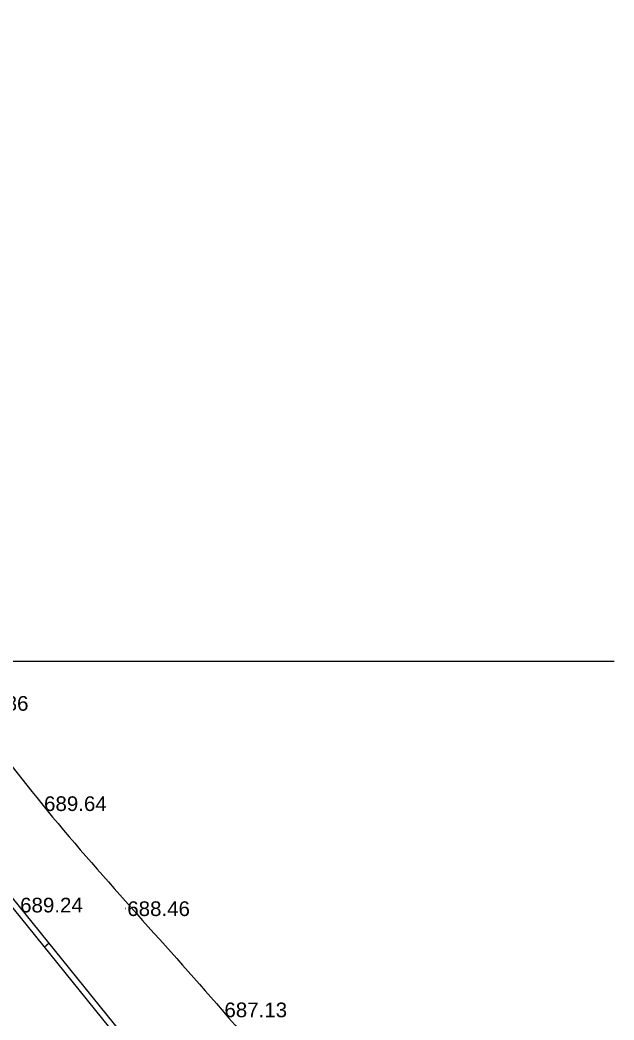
# Model space of a CAD drawing. Header units: feet. Extents: x 3381 to 683784, y 675186 to 4376258.
# Drawn here: x 682242.9 to 682283.4, y 4375689.9 to 4375758 of the extents above; entities that cross this region are included whole.
import ezdxf

# ---------------------------------------------------------------- set-up
doc = ezdxf.new("R2010")
doc.units = ezdxf.units.FT
doc.header["$MEASUREMENT"] = 0
doc.header["$PDMODE"] = 34
doc.header["$PDSIZE"] = 0.01
doc.layers.get('0').update_dxf_attribs({"linetype": 'CONTINUOUS'})
doc.layers.add('0_Point_Height', color=2, linetype='CONTINUOUS')
doc.layers.add('0_Point_Point', color=7, linetype='CONTINUOUS')
doc.layers.add('km setka', color=170, linetype='CONTINUOUS', lineweight=15)
doc.styles.get("Standard").update_dxf_attribs({"font": 'arial.ttf', "height": 2})

msp = doc.modelspace()

# ---------------------------------------------------------------- linework, layer by layer
at = {"linetype": 'Continuous'}
msp.add_line((682244.852, 4375695.089), (682244.548, 4375694.829), dxfattribs=at)
at = {"linetype": 'Continuous', "elevation": 687.196}
for points in [[(682266.135, 4375668.1), (682242.432, 4375697.448), (682233.122, 4375708.905), (682222.37, 4375721.999), (682218.746, 4375726.257)], [(682266.456, 4375668.339), (682242.743, 4375697.7), (682233.432, 4375709.158), (682222.678, 4375722.254), (682219.088, 4375726.548)]]:
    msp.add_lwpolyline(points, dxfattribs=at)
at = {"linetype": 'Continuous'}
msp.add_open_spline([(682133.915, 4375868.228), (682135.736, 4375864.758), (682142.042, 4375852.74), (682151.939, 4375834.758), (682165.934, 4375815.494), (682176.705, 4375795.296), (682187.668, 4375777.411), (682196.796, 4375760.007), (682210.211, 4375741.486), (682226.81, 4375727.197), (682238.346, 4375712.36), (682246.276, 4375701.878), (682257.594, 4375689.959), (682265.843, 4375679.267), (682270.287, 4375673.507)], degree=3, knots=[0, 0, 0, 0, 11.75951, 40.72321, 61.46233, 83.054979, 109.290717, 124.392744, 141.962718, 177.533008, 189.558821, 198.276488, 216.955448, 238.768866, 238.768866, 238.768866, 238.768866], dxfattribs=at)
at = {"layer": '0_Point_Point'}
for p in [(682244.375, 4375704.615, 689.636), (682250.047, 4375697.456, 688.463), (682256.669, 4375690.558, 687.128)]:
    msp.add_point(p, dxfattribs=at)
at = {"layer": 'km setka', "flags": 128}
msp.add_lwpolyline([(682044.591, 4375714.316), (682283.362, 4375714.316)], dxfattribs=at)

# ---------------------------------------------------------------- texts
at = {"layer": '0_Point_Height', "color": 0}
for s, p in [('690.86', (682239.175, 4375710.936, 690.862)), ('689.64', (682244.511, 4375704.101, 689.636)), ('689.24', (682242.879, 4375697.186, 689.236)), ('688.46', (682250.183, 4375696.942, 688.463)), ('687.13', (682256.805, 4375690.044, 687.128))]:
    msp.add_text(s, height=1, dxfattribs=at).set_placement(p)

doc.saveas('drawing.dxf')
